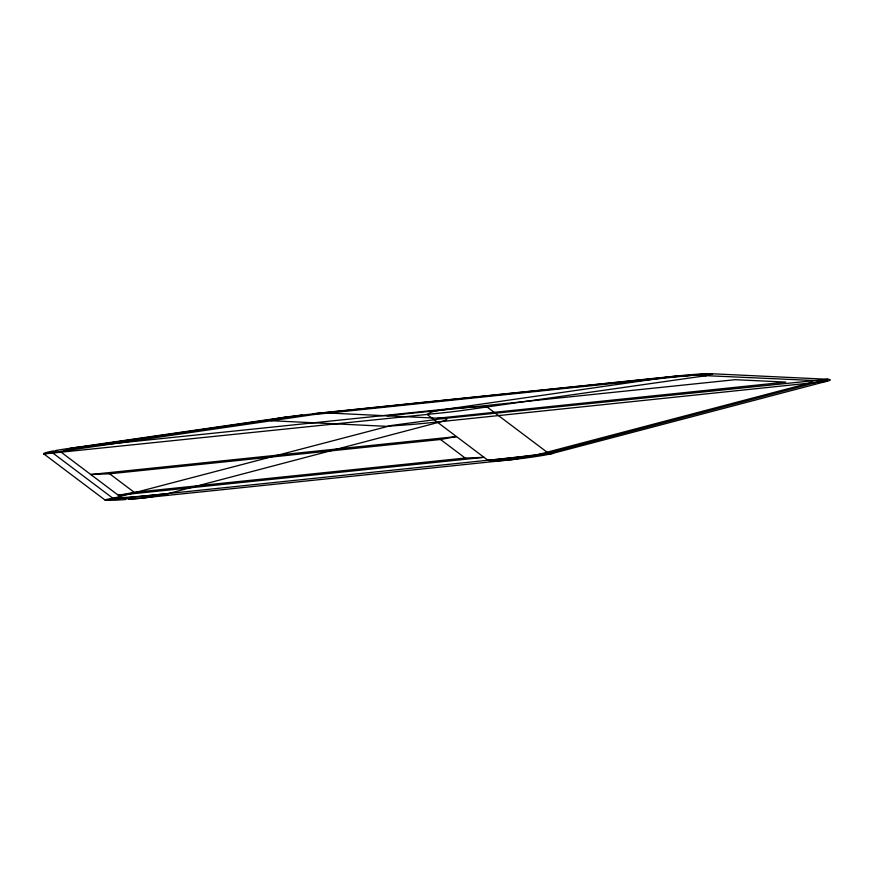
<?xml version="1.0" encoding="UTF-8"?>
<svg xmlns="http://www.w3.org/2000/svg" width="874" height="874" viewBox="0 0 874 874"><rect width="100%" height="100%" fill="white"/><g stroke="black" fill="none" stroke-linecap="round" stroke-linejoin="round"><path stroke-width="1.31" d="M44.006 453.945L446.068 412.473A141.654 8.653 -6.5 0 0 459.298 410.911L706.148 375.667L827.328 381.108L551.876 453.584L114.079 499.185L104.727 499.797L43.809 453.901L313.416 414.626L698.315 374.585L711.644 373.744L827.438 379.261A43.471 2.655 -6.5 0 1 827.94 381.031M711.895 373.766L712.572 374.05L706.148 375.667L702.532 375.121A57.422 3.507 -6.5 0 0 696.349 375.11L668.129 377.109L302.415 415.041L83.707 446.658C76.726 448.428 66.752 448.001 61.519 452.47L122.436 498.355C137.579 500.092 153.114 496.661 167.983 493.657L444.44 420.809A74.869 4.567 -6.5 0 0 446.658 419.782L446.636 418.996L443.588 418.504L327.794 412.998L312.357 413.806L668.37 376.88M827.033 381.283L423.311 423.442A138.19 8.434 -6.5 0 1 411.031 424.535L386.57 426.337L270.645 420.689L274.84 419.017L286.224 417.018A27.007 1.65 -6.5 0 1 302.404 415.052M56.865 450.471L51.916 452.175A47.72 2.917 -6.5 0 0 52.058 452.437L112.986 498.333L137.447 496.53A138.19 8.434 -6.5 0 0 149.727 495.438L167.983 493.657M134.279 492.357L118.329 495.263L484.054 457.331L465.176 458.042L134.279 492.357L109.654 473.806L90.776 474.506L456.501 436.574L440.54 439.491L109.654 473.806M70.51 448.209L286.224 417.018M695.453 375.164L678.071 375.875A16.726 1.016 -6.5 0 0 668.173 377.109L449.422 408.726C442.441 410.496 432.466 410.07 427.233 414.538L488.162 460.434L506.996 458.369A141.654 8.653 -6.5 0 0 520.216 456.807L548.359 453.18L553.45 453.278A43.471 2.655 -6.5 0 1 510.613 459.79L141.053 498.125A43.471 2.655 -6.5 0 1 128.893 499.273M670.675 376.65L678.071 375.875A43.471 2.655 -6.5 0 1 689.804 374.771M386.953 415.816L735.263 379.687L785.802 382.102L437.503 418.22M827.438 379.261L443.588 418.504L391.191 425.507L112.986 498.333L104.727 499.797A43.471 2.655 -6.5 0 0 106.311 500.168M701.746 375.459L705.919 375.656M810.056 380.627L812.514 381.719A74.738 4.567 -6.5 0 1 810.023 382.932L533.697 455.736L513.999 459.342A15.656 0.95 -6.5 0 1 506.767 460.194L494.476 461.035L488.162 460.434M828.082 379.316L548.359 453.18L487.441 407.284L483.825 406.738A57.422 3.507 -6.5 0 0 477.641 406.727L449.422 408.726L83.707 446.658A27.007 1.65 -6.5 0 0 67.462 448.635A43.471 2.655 -6.5 0 0 55.313 450.591M440.54 439.491L465.176 458.042M691.705 374.618A43.471 2.655 -6.5 0 1 711.644 373.744M125.769 499.513A43.471 2.655 -6.5 0 1 107.229 500.234M43.809 453.901A43.471 2.655 -6.5 0 1 53.39 450.94"/></g></svg>
